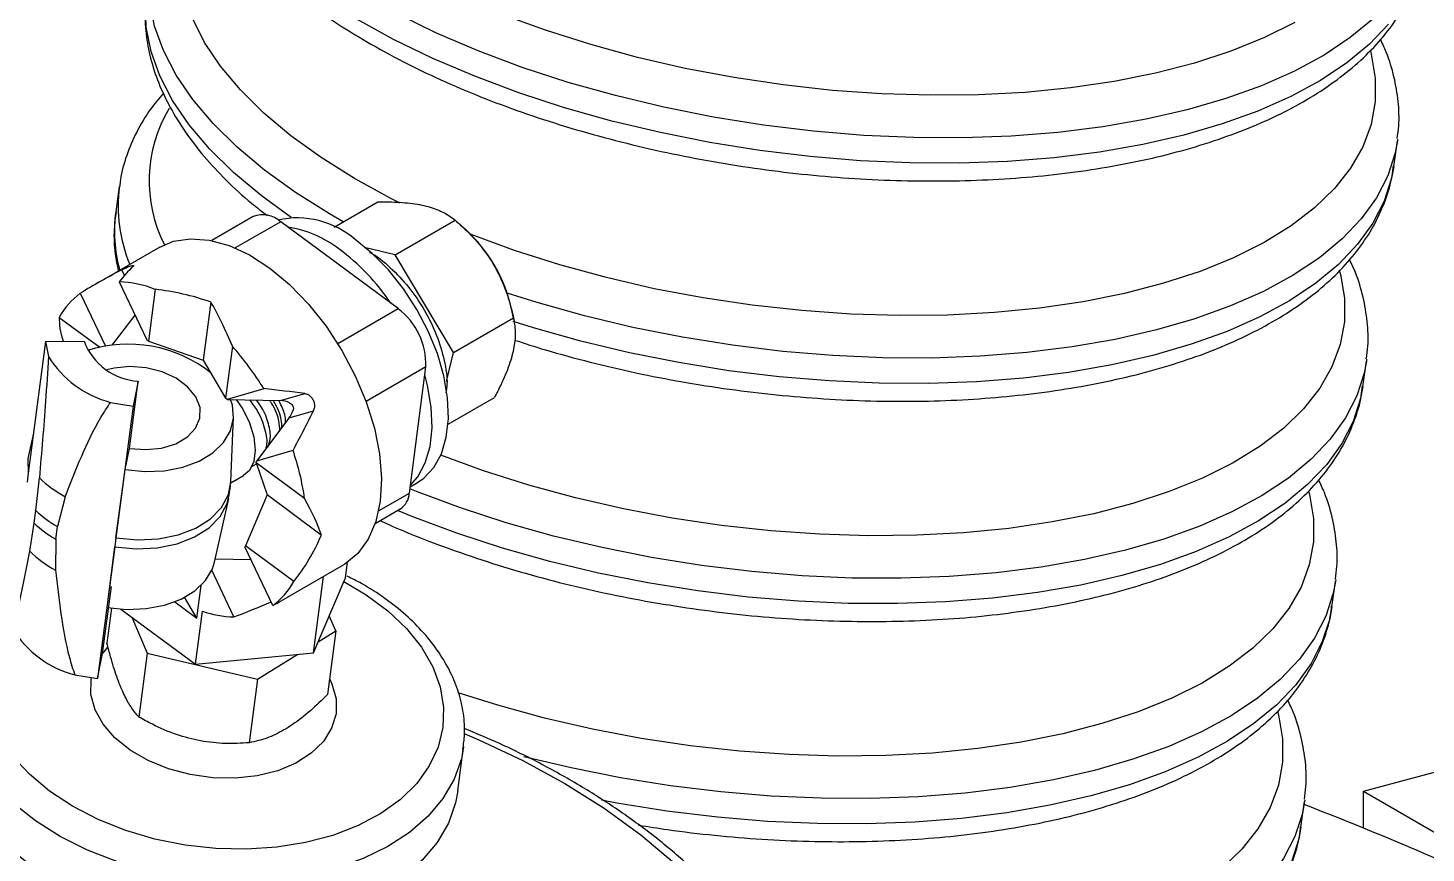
# Model space of a CAD drawing. Header units: millimetres. Extents: x 0 to 6631, y 0 to 4689.
# Drawn here: x 4650.7 to 4772.5, y 3758.3 to 3830.3 of the extents above; entities that cross this region are included whole.
import ezdxf

# ---------------------------------------------------------------- set-up
doc = ezdxf.new("R2010")
doc.units = ezdxf.units.MM
doc.header["$LTSCALE"] = 13
doc.layers.add('几何体', color=7, linetype='Continuous')

msp = doc.modelspace()

# ---------------------------------------------------------------- linework, layer by layer
at = {"layer": '几何体'}
for p, q in [((4769.7, 3818.19), (4770.01, 3820.41)), ((4770.03, 3820.58), (4770.01, 3820.41)), ((4658.65, 3816.45), (4658.34, 3814.24)), ((4677.36, 3812.9), (4681.17, 3815.1)), ((4670.31, 3813.82), (4666.7, 3811.73)), ((4672.71, 3813.36), (4668.75, 3811.08)), ((4682.95, 3805.79), (4672.71, 3813.36)), ((4682.67, 3810.49), (4687.9, 3813.51)), ((4688.74, 3812.77), (4688.11, 3813.33)), ((4662.17, 3811.15), (4656.55, 3807.9)), ((4662.17, 3811.15), (4663.36, 3811.66)), ((4682.67, 3810.49), (4680.13, 3811.09)), ((4687.76, 3801.96), (4682.67, 3810.49)), ((4658.64, 3808.12), (4661.04, 3803.06)), ((4659.11, 3808.69), (4658.87, 3809.18)), ((4655.25, 3807.13), (4657.44, 3802.52)), ((4661.77, 3807.48), (4661.18, 3802.96)), ((4666.62, 3806.36), (4665.96, 3801.29)), ((4677.68, 3802.74), (4682.95, 3805.79)), ((4653.42, 3805.03), (4656.94, 3802.42)), ((4658.04, 3802.6), (4660.02, 3805.21)), ((4687.76, 3801.96), (4692.99, 3804.98)), ((4693.03, 3804.81), (4692.86, 3805.63)), ((4652.22, 3802.93), (4650.72, 3791.45)), ((4652.22, 3802.93), (4655.58, 3802.95)), ((4652.22, 3802.93), (4652.47, 3801.61)), ((4661.18, 3802.96), (4661.04, 3803.06)), ((4661.18, 3802.96), (4665.96, 3801.29)), ((4668.5, 3802.51), (4667.9, 3797.98)), ((4665.96, 3801.29), (4667.9, 3797.98)), ((4687.17, 3799.45), (4687.76, 3801.96)), ((4767, 3798.99), (4767.31, 3801.2)), ((4767.33, 3801.38), (4767.31, 3801.2)), ((4666.46, 3800.43), (4666.39, 3800.39)), ((4685.36, 3800.71), (4680.15, 3797.7)), ((4683.92, 3789.71), (4685.36, 3800.71)), ((4659.53, 3793.6), (4660.3, 3799.47)), ((4660.3, 3799.47), (4659.85, 3797.29)), ((4671.23, 3798.81), (4668.05, 3797.88)), ((4672.7, 3797.77), (4674.82, 3798.39)), ((4657.88, 3797.61), (4659.85, 3797.29)), ((4659.85, 3797.29), (4658.35, 3785.81)), ((4668.05, 3797.88), (4667.9, 3797.98)), ((4668.05, 3797.88), (4672.7, 3797.77)), ((4687.29, 3795.71), (4691.34, 3798.05)), ((4668.36, 3790.68), (4668.6, 3796.35)), ((4673.43, 3796.23), (4670.6, 3792.49)), ((4675.55, 3796.85), (4673.43, 3796.23)), ((4651.17, 3794.92), (4650.74, 3792.98)), ((4659.15, 3791.75), (4659.53, 3793.6)), ((4670.19, 3792.02), (4670.61, 3792.26)), ((4670.58, 3792.33), (4670.6, 3792.49)), ((4674.79, 3789.22), (4670.58, 3792.33)), ((4670.58, 3792.33), (4671.52, 3789.54)), ((4673.78, 3793.42), (4670.6, 3792.49)), ((4650.72, 3791.45), (4650.62, 3790.66)), ((4651.37, 3788.19), (4651.68, 3791.05)), ((4658.35, 3785.81), (4659.15, 3791.75)), ((4668.36, 3790.59), (4669.48, 3791.23)), ((4668.23, 3789.56), (4668.34, 3790.35)), ((4683.99, 3790.26), (4684.63, 3790.63)), ((4653.92, 3789.39), (4653.26, 3786.79)), ((4666.95, 3783.69), (4668.18, 3789.23)), ((4671.52, 3789.54), (4669.64, 3785.12)), ((4676.25, 3786.05), (4671.52, 3789.54)), ((4681.24, 3788.16), (4683.92, 3789.71)), ((4651.22, 3787.09), (4651.37, 3788.19)), ((4680.94, 3787.06), (4683.12, 3788.32)), ((4650.84, 3784.64), (4651.22, 3787.09)), ((4653.11, 3785.69), (4653.26, 3786.79)), ((4653.11, 3785.69), (4653.08, 3782.99)), ((4658.25, 3785.02), (4656.74, 3773.53)), ((4657.58, 3779.72), (4658.25, 3785.02)), ((4658.35, 3785.81), (4658.25, 3785.02)), ((4669.62, 3784.96), (4669.64, 3785.12)), ((4672.02, 3779.9), (4669.62, 3784.96)), ((4673.85, 3782), (4669.64, 3785.12)), ((4670.13, 3783.88), (4667, 3783.95)), ((4668.63, 3778.91), (4666.7, 3782.97)), ((4672.55, 3780.19), (4678.17, 3783.44)), ((4678.36, 3782.33), (4678.54, 3783.67)), ((4657.19, 3775.71), (4657.96, 3781.57)), ((4665.39, 3778.81), (4665.77, 3781.65)), ((4675.56, 3775.79), (4676.43, 3782.43)), ((4675.56, 3775.79), (4678.36, 3782.33)), ((4764.31, 3779.79), (4764.62, 3782)), ((4764.64, 3782.17), (4764.62, 3782)), ((4663.48, 3780.23), (4665.39, 3778.81)), ((4665.39, 3778.81), (4664.33, 3780.62)), ((4657.97, 3779.66), (4657.57, 3776.63)), ((4658.78, 3779.58), (4665.28, 3774.78)), ((4659.73, 3778.88), (4661.08, 3775.74)), ((4665.28, 3774.78), (4665.89, 3779.41)), ((4677.51, 3777.69), (4676.94, 3779)), ((4675.97, 3776.74), (4677.51, 3777.69)), ((4677.51, 3777.69), (4676.78, 3772.13)), ((4656.74, 3773.53), (4657.19, 3775.71)), ((4661.08, 3775.74), (4660.35, 3770.18)), ((4661.08, 3775.74), (4670.69, 3773.49)), ((4665.28, 3774.78), (4675.56, 3775.79)), ((4670.69, 3773.49), (4674.2, 3775.65)), ((4654.77, 3773.85), (4656.74, 3773.53)), ((4670.69, 3773.49), (4669.96, 3767.93)), ((4767.05, 3763.7), (4786.55, 3768.97)), ((4688.14, 3763.73), (4688.64, 3767.57)), ((4688.64, 3767.57), (4688.62, 3767.39)), ((4767.05, 3760.49), (4767.05, 3763.7)), ((4767.05, 3763.7), (4786.5, 3752.48)), ((4761.61, 3760.58), (4761.92, 3762.8)), ((4761.95, 3762.97), (4761.92, 3762.8))]:
    msp.add_line(p, q, dxfattribs=at)
at = {"layer": '几何体', "flags": 128}
for points in [[(4683.11, 3814.99), (4682.3, 3815.4), (4679.14, 3817.13), (4676.23, 3818.96), (4673.59, 3820.86), (4671.24, 3822.83), (4669.2, 3824.86), (4667.47, 3826.92), (4666.08, 3829.01), (4665.03, 3831.11), (4664.33, 3833.21), (4663.98, 3835.29), (4663.98, 3837.33), (4664.35, 3839.33), (4665.06, 3841.27), (4665.69, 3842.46)], [(4678.16, 3813.36), (4676.95, 3814.06), (4674, 3815.92), (4671.31, 3817.86), (4668.92, 3819.87), (4666.82, 3821.93), (4665.05, 3824.03), (4663.6, 3826.15), (4662.49, 3828.29), (4661.72, 3830.43), (4661.31, 3832.55), (4661.24, 3834.64), (4661.34, 3835.66)], [(4673.63, 3813.74), (4671, 3815.64), (4668.6, 3817.65), (4666.51, 3819.71), (4664.73, 3821.81), (4663.29, 3823.94), (4662.18, 3826.08), (4661.41, 3828.21), (4661, 3830.33), (4660.93, 3832.42), (4661.03, 3833.44)], [(4767.89, 3831.07), (4765.91, 3829.43), (4763.62, 3827.9), (4761.04, 3826.5), (4758.18, 3825.23), (4755.06, 3824.1), (4751.7, 3823.13), (4748.13, 3822.31), (4744.36, 3821.65), (4740.43, 3821.16), (4736.35, 3820.84), (4732.16, 3820.69), (4727.87, 3820.71), (4723.53, 3820.9), (4719.15, 3821.26), (4714.77, 3821.8), (4710.41, 3822.49), (4706.1, 3823.35), (4701.87, 3824.36), (4697.75, 3825.52), (4693.76, 3826.83), (4689.93, 3828.26), (4686.29, 3829.82), (4682.85, 3831.49)], [(4761.08, 3830.75), (4758.43, 3829.43), (4755.51, 3828.24), (4752.34, 3827.2), (4748.94, 3826.32), (4745.33, 3825.6), (4741.54, 3825.04), (4737.59, 3824.65), (4733.52, 3824.43), (4729.34, 3824.39), (4725.09, 3824.52), (4720.8, 3824.82), (4716.5, 3825.29), (4712.21, 3825.93), (4707.96, 3826.74), (4703.79, 3827.7), (4699.72, 3828.81), (4695.78, 3830.06), (4691.99, 3831.45)], [(4769.24, 3830.6), (4767.58, 3828.86), (4765.6, 3827.21), (4763.31, 3825.68), (4760.73, 3824.28), (4757.86, 3823.01), (4754.75, 3821.89), (4751.39, 3820.91), (4747.82, 3820.09), (4744.05, 3819.44), (4740.12, 3818.95), (4736.04, 3818.62), (4731.85, 3818.47), (4727.56, 3818.49), (4723.22, 3818.69), (4718.84, 3819.05), (4714.46, 3819.58), (4710.1, 3820.28), (4705.79, 3821.14), (4701.56, 3822.15), (4697.44, 3823.31), (4693.45, 3824.61), (4689.62, 3826.05), (4685.98, 3827.6), (4682.54, 3829.27), (4679.33, 3831.04)], [(4767.66, 3828.28), (4767.74, 3827.98), (4768.09, 3825.9), (4768.08, 3823.85), (4767.72, 3821.85), (4767.01, 3819.91), (4765.94, 3818.04), (4764.54, 3816.26), (4762.8, 3814.58), (4760.75, 3813), (4758.39, 3811.55), (4755.74, 3810.22), (4752.82, 3809.04), (4749.64, 3808), (4746.24, 3807.12), (4742.63, 3806.39), (4738.84, 3805.84), (4734.9, 3805.45), (4730.82, 3805.23), (4726.65, 3805.19), (4722.4, 3805.32), (4718.11, 3805.62), (4713.8, 3806.09), (4709.51, 3806.73), (4705.26, 3807.53), (4701.09, 3808.49), (4697.02, 3809.61), (4693.08, 3810.86), (4689.3, 3812.25), (4689.28, 3812.26)], [(4770.01, 3820.41), (4769.82, 3819.37), (4769.17, 3817.38), (4768.19, 3815.46), (4766.86, 3813.62), (4765.2, 3811.87), (4763.22, 3810.22), (4760.92, 3808.7), (4758.34, 3807.29), (4755.48, 3806.03), (4752.36, 3804.9), (4749.01, 3803.93), (4745.43, 3803.11), (4741.67, 3802.45), (4737.73, 3801.96), (4733.66, 3801.64), (4729.46, 3801.48), (4725.18, 3801.5), (4720.83, 3801.7), (4716.46, 3802.06), (4712.07, 3802.59), (4707.71, 3803.29), (4703.4, 3804.15), (4699.18, 3805.16), (4695.05, 3806.32), (4692.44, 3807.15)], [(4769.7, 3818.19), (4769.5, 3817.16), (4768.86, 3815.17), (4767.88, 3813.24), (4766.55, 3811.4), (4764.89, 3809.65), (4762.9, 3808.01), (4760.61, 3806.48), (4758.03, 3805.08), (4755.17, 3803.81), (4752.05, 3802.69), (4748.7, 3801.71), (4745.12, 3800.89), (4741.36, 3800.23), (4737.42, 3799.74), (4733.35, 3799.42), (4729.15, 3799.27), (4724.87, 3799.29), (4720.52, 3799.48), (4716.15, 3799.85), (4711.76, 3800.38), (4707.4, 3801.08), (4703.09, 3801.93), (4698.86, 3802.95), (4694.74, 3804.11), (4692.96, 3804.67)], [(4663.36, 3811.66), (4664.86, 3811.89), (4666.49, 3811.77), (4668.21, 3811.29), (4669.98, 3810.47), (4671.75, 3809.32), (4673.48, 3807.88), (4675.13, 3806.17), (4676.66, 3804.25), (4678.03, 3802.15), (4679.21, 3799.94)], [(4684.63, 3790.63), (4685.19, 3791.01), (4686.06, 3791.94), (4686.72, 3793.14), (4687.14, 3794.58), (4687.32, 3796.22), (4687.24, 3798.02), (4686.92, 3799.92), (4686.36, 3801.87), (4685.57, 3803.82), (4684.58, 3805.72), (4683.41, 3807.52), (4682.1, 3809.16), (4680.69, 3810.61), (4679.2, 3811.81)], [(4764.97, 3809.07), (4765.05, 3808.77), (4765.39, 3806.7), (4765.39, 3804.65), (4765.03, 3802.65), (4764.31, 3800.71), (4763.25, 3798.84), (4761.84, 3797.06), (4760.11, 3795.38), (4758.05, 3793.8), (4755.69, 3792.35), (4753.04, 3791.02), (4750.12, 3789.84), (4746.95, 3788.8), (4743.55, 3787.91), (4739.94, 3787.19), (4736.15, 3786.63), (4732.2, 3786.24), (4728.13, 3786.03), (4723.95, 3785.98), (4719.7, 3786.11), (4715.41, 3786.41), (4711.11, 3786.89), (4706.82, 3787.53), (4702.57, 3788.33), (4698.4, 3789.29), (4694.33, 3790.4), (4690.39, 3791.66), (4686.67, 3793.02)], [(4767.31, 3801.2), (4767.12, 3800.17), (4766.48, 3798.18), (4765.49, 3796.26), (4764.16, 3794.41), (4762.5, 3792.67), (4760.52, 3791.02), (4758.23, 3789.49), (4755.65, 3788.09), (4752.79, 3786.82), (4749.67, 3785.7), (4746.31, 3784.72), (4742.74, 3783.9), (4738.97, 3783.25), (4735.04, 3782.75), (4730.96, 3782.43), (4726.77, 3782.28), (4722.48, 3782.3), (4718.14, 3782.49), (4713.76, 3782.86), (4709.38, 3783.39), (4705.02, 3784.09), (4700.71, 3784.95), (4696.48, 3785.96), (4692.36, 3787.12), (4688.37, 3788.42), (4684.54, 3789.85), (4683.97, 3790.09)], [(4659.53, 3793.6), (4660.96, 3793.5), (4662.33, 3793.63), (4663.57, 3794.01), (4664.58, 3794.6), (4665.3, 3795.36), (4665.67, 3796.23), (4665.68, 3797.17), (4665.31, 3798.11), (4664.6, 3798.98), (4663.6, 3799.72), (4662.37, 3800.28), (4660.99, 3800.64), (4659.57, 3800.75), (4658.19, 3800.61), (4657.55, 3800.46)], [(4679.21, 3799.94), (4680.16, 3797.66), (4680.87, 3795.37), (4681.32, 3793.13), (4681.49, 3790.99), (4681.38, 3789.01), (4680.99, 3787.23), (4680.34, 3785.69), (4679.44, 3784.45), (4678.31, 3783.52), (4678.17, 3783.44)], [(4684.01, 3790.4), (4684.65, 3791.12), (4685.3, 3792.33), (4685.73, 3793.77), (4685.9, 3795.41), (4685.83, 3797.2), (4685.5, 3799.1), (4685.27, 3800.02)], [(4767, 3798.99), (4766.81, 3797.96), (4766.17, 3795.96), (4765.18, 3794.04), (4763.85, 3792.2), (4762.19, 3790.45), (4760.21, 3788.81), (4757.92, 3787.28), (4755.34, 3785.88), (4752.48, 3784.61), (4749.36, 3783.48), (4746, 3782.51), (4742.43, 3781.69), (4738.66, 3781.03), (4734.73, 3780.54), (4730.65, 3780.22), (4726.46, 3780.07), (4722.17, 3780.09), (4717.83, 3780.28), (4713.45, 3780.64), (4709.07, 3781.18), (4704.71, 3781.87), (4700.4, 3782.73), (4696.17, 3783.74), (4692.05, 3784.9), (4688.06, 3786.2), (4684.23, 3787.64), (4682.89, 3788.19)], [(4659.15, 3791.75), (4660.88, 3791.59), (4662.58, 3791.66), (4664.18, 3791.97), (4665.61, 3792.5), (4666.81, 3793.22), (4667.73, 3794.11), (4668.34, 3795.13), (4668.6, 3796.24), (4668.5, 3797.38), (4668.35, 3797.87)], [(4668.82, 3797.86), (4669.4, 3797.02), (4669.99, 3795.83), (4670.37, 3794.62), (4670.49, 3793.46), (4670.36, 3792.46), (4669.98, 3791.68), (4669.48, 3791.23)], [(4650.74, 3792.98), (4650.69, 3792.68), (4650.72, 3791.45)], [(4658.35, 3785.81), (4660.22, 3785.63), (4662.06, 3785.73), (4663.78, 3786.07), (4665.32, 3786.66), (4666.59, 3787.47), (4667.55, 3788.45), (4668.15, 3789.57), (4668.36, 3790.68)], [(4762.27, 3789.87), (4762.35, 3789.57), (4762.7, 3787.49), (4762.69, 3785.45), (4762.33, 3783.45), (4761.62, 3781.51), (4760.55, 3779.64), (4759.15, 3777.86), (4757.41, 3776.17), (4755.36, 3774.6), (4753, 3773.14), (4750.35, 3771.82), (4747.43, 3770.63), (4744.25, 3769.6), (4740.85, 3768.71), (4737.24, 3767.99), (4733.45, 3767.43), (4729.51, 3767.04), (4725.43, 3766.82), (4721.26, 3766.78), (4717.01, 3766.91), (4712.72, 3767.21), (4708.41, 3767.68), (4704.12, 3768.32), (4699.87, 3769.13), (4695.7, 3770.09), (4691.63, 3771.2), (4688.16, 3772.3)], [(4658.25, 3785.02), (4660.12, 3784.85), (4661.95, 3784.94), (4663.68, 3785.29), (4665.21, 3785.88), (4666.49, 3786.68), (4667.45, 3787.67), (4668.05, 3788.79), (4668.23, 3789.56)], [(4657.58, 3779.72), (4659.3, 3779.56), (4661, 3779.63), (4662.6, 3779.94), (4664.03, 3780.47), (4665.24, 3781.19), (4666.16, 3782.09), (4666.76, 3783.11), (4666.95, 3783.69)], [(4678.22, 3781.99), (4680.17, 3780.84), (4682.06, 3779.44), (4683.67, 3777.91), (4684.98, 3776.27), (4685.97, 3774.56), (4686.62, 3772.8), (4686.91, 3771.02), (4686.85, 3769.26), (4686.43, 3767.55), (4685.66, 3765.91), (4684.56, 3764.39), (4683.14, 3762.99), (4681.43, 3761.76), (4679.46, 3760.71), (4677.26, 3759.86), (4674.88, 3759.23), (4672.36, 3758.82), (4669.73, 3758.65), (4667.06, 3758.71), (4664.38, 3759.01), (4661.75, 3759.54), (4659.21, 3760.29), (4656.8, 3761.25), (4654.57, 3762.4), (4652.57, 3763.72), (4650.81, 3765.19), (4649.35, 3766.78)], [(4764.62, 3782), (4764.43, 3780.97), (4763.78, 3778.98), (4762.8, 3777.05), (4761.47, 3775.21), (4759.81, 3773.46), (4757.83, 3771.82), (4755.54, 3770.29), (4752.95, 3768.89), (4750.09, 3767.62), (4746.97, 3766.49), (4743.62, 3765.52), (4740.04, 3764.7), (4736.28, 3764.04), (4732.34, 3763.55), (4728.27, 3763.23), (4724.07, 3763.08), (4719.79, 3763.1), (4715.45, 3763.29), (4711.07, 3763.66), (4706.68, 3764.19), (4702.32, 3764.88), (4698.02, 3765.74), (4693.91, 3766.72)], [(4764.31, 3779.79), (4764.12, 3778.75), (4763.47, 3776.76), (4762.49, 3774.84), (4761.16, 3773), (4759.5, 3771.25), (4757.51, 3769.6), (4755.22, 3768.08), (4752.64, 3766.67), (4749.78, 3765.4), (4746.66, 3764.28), (4743.31, 3763.3), (4739.73, 3762.48), (4735.97, 3761.83), (4732.03, 3761.34), (4727.96, 3761.01), (4723.76, 3760.86), (4719.48, 3760.88), (4715.13, 3761.08), (4710.76, 3761.44), (4706.37, 3761.97), (4702.01, 3762.67), (4700.66, 3762.92)], [(4657.19, 3775.72), (4657.29, 3775.84), (4657.66, 3776.26)], [(4676.96, 3773.54), (4677.18, 3773.07), (4677.54, 3771.76), (4677.53, 3770.46), (4677.15, 3769.2), (4676.43, 3768.05), (4675.37, 3767.02), (4674.03, 3766.16), (4672.45, 3765.5), (4670.67, 3765.06), (4668.77, 3764.85), (4666.8, 3764.89), (4664.83, 3765.16), (4662.93, 3765.67), (4661.16, 3766.39), (4659.59, 3767.3), (4658.26, 3768.36), (4657.23, 3769.55), (4656.53, 3770.82), (4656.17, 3772.13), (4656.19, 3773.43), (4656.22, 3773.62)], [(4759.58, 3770.67), (4759.66, 3770.37), (4760.01, 3768.29), (4760, 3766.24), (4759.64, 3764.24), (4758.92, 3762.3), (4757.86, 3760.44), (4756.45, 3758.65), (4754.72, 3756.97), (4752.66, 3755.39), (4750.3, 3753.94), (4747.65, 3752.62), (4744.73, 3751.43), (4741.56, 3750.39), (4738.16, 3749.51), (4734.55, 3748.78), (4730.76, 3748.23), (4726.81, 3747.84), (4722.74, 3747.62), (4718.56, 3747.58), (4716.41, 3747.62)], [(4688.76, 3768.71), (4689.97, 3768.19), (4693.81, 3766.38), (4697.46, 3764.38), (4700.9, 3762.22), (4704.09, 3759.9), (4707.03, 3757.44)], [(4688.62, 3767.39), (4688.45, 3766.53), (4687.82, 3764.76), (4686.85, 3763.08), (4685.55, 3761.53), (4683.94, 3760.12), (4682.04, 3758.88), (4679.89, 3757.83), (4677.52, 3756.99), (4674.98, 3756.37), (4672.3, 3755.98), (4669.52, 3755.83), (4666.7, 3755.91), (4663.88, 3756.24), (4661.1, 3756.8), (4658.42, 3757.58), (4655.87, 3758.58), (4653.5, 3759.77), (4651.34, 3761.13), (4649.44, 3762.65)], [(4688.14, 3763.73), (4687.94, 3762.69), (4687.32, 3760.92), (4686.35, 3759.25), (4685.05, 3757.69), (4683.43, 3756.29), (4681.54, 3755.05), (4679.39, 3754), (4677.02, 3753.16), (4674.48, 3752.54), (4671.8, 3752.15), (4669.02, 3751.99), (4666.2, 3752.08), (4663.38, 3752.41), (4660.6, 3752.97), (4657.92, 3753.75), (4655.37, 3754.75), (4653, 3755.94), (4650.84, 3757.3), (4648.94, 3758.82)], [(4761.92, 3762.8), (4761.73, 3761.76), (4761.09, 3759.77), (4760.1, 3757.85), (4758.77, 3756.01), (4757.11, 3754.26), (4755.13, 3752.62), (4752.84, 3751.09), (4750.26, 3749.69), (4747.4, 3748.42), (4744.28, 3747.29), (4740.92, 3746.32), (4737.35, 3745.5), (4733.58, 3744.84), (4729.65, 3744.35), (4725.57, 3744.03), (4721.38, 3743.87), (4718.53, 3743.87)], [(4761.61, 3760.58), (4761.42, 3759.55), (4760.78, 3757.56), (4759.79, 3755.63), (4758.46, 3753.79), (4756.8, 3752.04), (4754.82, 3750.4), (4752.53, 3748.87), (4749.95, 3747.47), (4747.09, 3746.2), (4743.97, 3745.08), (4740.61, 3744.1), (4737.04, 3743.28), (4733.27, 3742.62), (4729.34, 3742.13), (4725.26, 3741.81), (4721.07, 3741.66), (4719.48, 3741.65)]]:
    msp.add_lwpolyline(points, dxfattribs=at)
at = {"layer": '几何体'}
for centre, radius, start, end in [((4673.63, 3816.92), 12.38, 149.2298, 206.7207), ((4671.82, 3814.75), 13.28, 172.6076, 202.6399), ((4670.91, 3812.53), 12.69, 172.2506, 195.5022), ((4671.15, 3811.72), 2.26, 46.6254, 111.7524), ((4674.15, 3806.02), 7.68, 48.9021, 102.5672), ((4671.78, 3803.09), 9.93, 52.8097, 80.9502), ((4679.84, 3802.87), 13.31, 11.9623, 48.0323), ((4666.36, 3795.54), 19.22, 33.8948, 53.531), ((4658.42, 3799.11), 9.01, 68.1322, 88.5908), ((4658.73, 3802.24), 6, 125.4627, 152.3227), ((4679.33, 3800.96), 6.03, 357.5981, 53.1237), ((4660.59, 3804.8), 5.34, 200.2114, 266.8169), ((4659.41, 3790.94), 11.75, 52.0457, 107.5151), ((4648.59, 3784.91), 26.57, 31.5425, 41.4716), ((4660.18, 3806.38), 9.06, 211.7277, 255.3006), ((4652.95, 3786.2), 22.05, 7.868, 19.1121), ((4658.83, 3798.39), 10.25, 225.6999, 241.3284), ((4682.16, 3789.79), 1.76, 302.8776, 357.3087), ((4658.47, 3795.81), 10.42, 227.0332, 239.9951), ((4658.32, 3794.71), 10.42, 227.0332, 239.9951), ((4658, 3791.98), 10.25, 225.6999, 241.3284), ((4668.53, 3784.79), 6, 305.4627, 332.3227), ((4668.81, 3787.65), 8.74, 250.4565, 268.7867), ((4657.07, 3782.62), 9.06, 211.7277, 255.3006), ((4649.15, 3471.43), 312.18, 64.0328, 68.8303)]:
    msp.add_arc(centre, radius, start, end, dxfattribs=at)
for centre, major_axis, ratio, start_param, end_param in [((4667.17, 3795.56), (-2.09, 16.49), 0.713448, 0.484384, 0.619381), ((4667.17, 3795.56), (27.85, 13.62), 0.512738, 1.618105, 1.753102), ((4665.05, 3794.33), (14.9, -8.61), 0.676201, 1.844843, 2.149536), ((4665.05, 3794.33), (-3.66, 16.26), 0.343544, 5.160179, 5.464871), ((4665.05, 3794.33), (-11.09, 12.03), 0.292249, 0.275544, 0.544753), ((4667.17, 3795.56), (27.21, -2.45), 0.133146, 1.29788, 1.432878), ((4673.18, 3796.93), (1.18, -0.53), 0.55003, 1.553936, 2.222946), ((4673.18, 3796.93), (0.5, 1.11), 0.465545, 4.254451, 4.923461), ((4667.17, 3795.56), (13.82, 25.17), 0.238002, 4.758083, 4.89308), ((4665.05, 3794.33), (-11.09, 12.03), 0.292249, 3.721829, 4.026522), ((4665.05, 3794.33), (-0.01, 16.92), 0.759422, 3.895389, 4.200081), ((4667.17, 3795.56), (27.85, 13.62), 0.512738, 4.517462, 4.630988), ((4667.17, 3795.56), (-2.09, 16.49), 0.713448, 3.383741, 3.432813)]:
    msp.add_ellipse(centre, major_axis=major_axis, ratio=ratio, start_param=start_param, end_param=end_param, dxfattribs=at)
for points, knots in [([(4663.76, 3852.65), (4663.69, 3852.14), (4663.53, 3850.92), (4663.64, 3848.96), (4664.03, 3846.81), (4664.73, 3844.65), (4665.75, 3842.5), (4667.07, 3840.37), (4668.7, 3838.25), (4670.62, 3836.18), (4672.83, 3834.17), (4675.31, 3832.22), (4678.03, 3830.36), (4680.98, 3828.59), (4684.13, 3826.92), (4687.48, 3825.35), (4690.99, 3823.9), (4694.66, 3822.58), (4698.45, 3821.37), (4702.36, 3820.31), (4706.35, 3819.37), (4710.4, 3818.59), (4714.5, 3817.94), (4718.62, 3817.45), (4722.73, 3817.11), (4726.82, 3816.93), (4730.86, 3816.9), (4734.82, 3817.03), (4738.7, 3817.31), (4742.45, 3817.75), (4746.08, 3818.35), (4749.55, 3819.1), (4752.85, 3820.01), (4755.95, 3821.07), (4758.85, 3822.27), (4761.53, 3823.63), (4763.95, 3825.13), (4766.12, 3826.77), (4767.99, 3828.54), (4769.56, 3830.43), (4770.81, 3832.41), (4771.71, 3834.47), (4772.23, 3836.16), (4772.33, 3837.18), (4772.36, 3837.49)], [0, 0, 0, 0, 0.016482, 0.03906, 0.061741, 0.084733, 0.108165, 0.132067, 0.156376, 0.180972, 0.205728, 0.230545, 0.255346, 0.280103, 0.304807, 0.329457, 0.354057, 0.378615, 0.403139, 0.427634, 0.452108, 0.476569, 0.501021, 0.525472, 0.549926, 0.574389, 0.598867, 0.623367, 0.647896, 0.672462, 0.697072, 0.721736, 0.746461, 0.771252, 0.796111, 0.821029, 0.845975, 0.870865, 0.895589, 0.92, 0.943961, 0.967406, 0.990385, 1, 1, 1, 1]), ([(4661.06, 3833.45), (4660.99, 3832.93), (4660.83, 3831.72), (4660.94, 3829.76), (4661.33, 3827.6), (4662.04, 3825.45), (4663.05, 3823.3), (4664.37, 3821.16), (4666, 3819.05), (4667.93, 3816.98), (4669.78, 3815.26), (4671.07, 3814.27), (4671.53, 3813.91)], [0, 0, 0, 0, 0.075155, 0.178108, 0.281534, 0.386376, 0.493225, 0.602217, 0.713062, 0.825216, 0.938103, 1, 1, 1, 1]), ([(4769.99, 3820.62), (4770.05, 3820.98), (4770.2, 3822.05), (4770.12, 3823.86), (4769.76, 3826.01), (4769.22, 3827.83), (4768.71, 3828.9), (4768.53, 3829.28)], [0, 0, 0, 0, 0.127667, 0.37252, 0.618229, 0.8671, 1, 1, 1, 1]), ([(4662.5, 3824.58), (4662.11, 3824.12), (4661.2, 3823.04), (4660.12, 3821.22), (4659.26, 3819.16), (4658.78, 3817.56), (4658.7, 3816.65), (4658.68, 3816.46)], [0, 0, 0, 0, 0.189934, 0.443405, 0.691402, 0.934582, 1, 1, 1, 1]), ([(4693.08, 3803.05), (4693.98, 3802.76), (4696.13, 3802.06), (4699.67, 3801.11), (4703.65, 3800.17), (4707.71, 3799.38), (4711.81, 3798.74), (4715.92, 3798.25), (4720.04, 3797.91), (4724.12, 3797.72), (4728.16, 3797.69), (4732.13, 3797.82), (4736, 3798.11), (4739.76, 3798.55), (4743.38, 3799.15), (4746.85, 3799.9), (4750.15, 3800.81), (4753.26, 3801.86), (4756.16, 3803.07), (4758.83, 3804.43), (4761.26, 3805.93), (4763.42, 3807.57), (4765.3, 3809.34), (4766.86, 3811.23), (4768.11, 3813.21), (4769.01, 3815.26), (4769.53, 3816.96), (4769.64, 3817.98), (4769.67, 3818.28)], [0, 0, 0, 0, 0.0283867, 0.0682619, 0.1081032, 0.1479215, 0.187727, 0.2275299, 0.2673384, 0.3071609, 0.347008, 0.3868907, 0.4268206, 0.4668102, 0.5068728, 0.547022, 0.5872706, 0.627628, 0.6680957, 0.708659, 0.7492667, 0.7897855, 0.8300321, 0.8697698, 0.9087756, 0.9469417, 0.9843483, 1, 1, 1, 1]), ([(4658.37, 3814.24), (4658.3, 3813.73), (4658.14, 3812.51), (4658.21, 3810.77), (4658.46, 3809.56), (4658.57, 3809.07)], [0, 0, 0, 0, 0.300439, 0.712009, 1, 1, 1, 1]), ([(4681.17, 3815.1), (4681.81, 3815.1), (4683.11, 3815.09), (4684.85, 3814.89), (4686.31, 3814.49), (4687.28, 3814), (4687.73, 3813.64), (4687.9, 3813.51)], [0, 0, 0, 0, 0.213245, 0.431498, 0.645486, 0.868042, 1, 1, 1, 1]), ([(4687.9, 3813.51), (4688.25, 3813.2), (4689.11, 3812.43), (4690.37, 3811.02), (4691.53, 3809.27), (4692.34, 3807.4), (4692.77, 3805.97), (4692.95, 3805.16), (4692.99, 3804.98)], [0, 0, 0, 0, 0.136843, 0.346229, 0.555177, 0.749713, 0.944655, 1, 1, 1, 1]), ([(4680.45, 3810.69), (4680.47, 3810.68), (4681.08, 3810.41), (4682.28, 3809.39), (4683.9, 3807.7), (4685.3, 3805.66), (4686.36, 3803.46), (4687.01, 3801.26), (4687.27, 3799.53), (4687.15, 3798.69), (4687.11, 3798.45)], [0, 0, 0, 0, 0.0068619, 0.1609269, 0.3149919, 0.4716274, 0.6256925, 0.7797575, 0.936393, 1, 1, 1, 1]), ([(4658.87, 3809.18), (4658.98, 3809.23), (4659.18, 3809.33), (4659.46, 3809.46), (4659.7, 3809.54), (4659.85, 3809.57), (4659.92, 3809.55), (4659.87, 3809.49), (4659.84, 3809.46)], [0, 0, 0, 0, 0.163826, 0.327654, 0.491393, 0.654851, 0.818278, 1, 1, 1, 1]), ([(4767.3, 3801.41), (4767.35, 3801.78), (4767.51, 3802.85), (4767.42, 3804.66), (4767.06, 3806.81), (4766.53, 3808.62), (4766.02, 3809.7), (4765.84, 3810.07)], [0, 0, 0, 0, 0.127667, 0.37252, 0.618229, 0.8671, 1, 1, 1, 1]), ([(4692.99, 3804.98), (4693.06, 3804.61), (4693.19, 3803.86), (4693.09, 3802.48), (4692.66, 3800.88), (4692.02, 3799.37), (4691.53, 3798.41), (4691.34, 3798.05)], [0, 0, 0, 0, 0.213245, 0.431498, 0.645486, 0.868042, 1, 1, 1, 1]), ([(4652.47, 3801.61), (4652.39, 3800.3), (4652.17, 3796.65), (4651.87, 3793.24), (4651.68, 3791.05)], [0, 0, 0, 0, 0.358563, 1, 1, 1, 1]), ([(4674.82, 3798.39), (4674.91, 3798.36), (4675.1, 3798.32), (4675.35, 3798.12), (4675.54, 3797.84), (4675.65, 3797.52), (4675.66, 3797.16), (4675.59, 3796.96), (4675.55, 3796.85)], [0, 0, 0, 0, 0.163826, 0.327654, 0.491393, 0.654851, 0.818278, 1, 1, 1, 1]), ([(4681.37, 3787.31), (4681.62, 3787.2), (4682.98, 3786.56), (4685.61, 3785.5), (4689.27, 3784.17), (4693.07, 3782.97), (4696.97, 3781.9), (4700.96, 3780.97), (4705.01, 3780.18), (4709.11, 3779.54), (4713.23, 3779.04), (4717.34, 3778.7), (4721.43, 3778.52), (4725.47, 3778.49), (4729.43, 3778.62), (4733.31, 3778.9), (4737.06, 3779.35), (4740.69, 3779.94), (4744.16, 3780.7), (4747.46, 3781.6), (4750.56, 3782.66), (4753.46, 3783.87), (4756.14, 3785.22), (4758.56, 3786.72), (4760.73, 3788.36), (4762.6, 3790.14), (4764.17, 3792.02), (4765.42, 3794), (4766.32, 3796.06), (4766.84, 3797.76), (4766.94, 3798.78), (4766.97, 3799.08)], [0, 0, 0, 0, 0.008126, 0.044516, 0.080842, 0.117117, 0.153351, 0.189554, 0.225736, 0.261906, 0.298074, 0.334247, 0.370433, 0.406641, 0.442882, 0.479165, 0.515503, 0.551907, 0.588389, 0.624962, 0.661634, 0.698406, 0.735265, 0.772164, 0.808983, 0.845554, 0.881663, 0.917106, 0.951787, 0.985778, 1, 1, 1, 1]), ([(4653.92, 3789.39), (4654.38, 3790.56), (4655.32, 3792.89), (4656.6, 3795.66), (4657.59, 3797.17), (4657.88, 3797.61)], [0, 0, 0, 0, 0.415167, 0.831259, 1, 1, 1, 1]), ([(4671.41, 3793.56), (4671.44, 3793.65), (4671.6, 3794.09), (4671.39, 3795.28), (4670.87, 3796.71), (4670.26, 3797.51), (4670.02, 3797.83)], [0, 0, 0, 0, 0.087072, 0.429197, 0.773648, 1, 1, 1, 1]), ([(4671.58, 3793.72), (4671.68, 3793.95), (4671.89, 3794.48), (4671.7, 3795.73), (4671.25, 3796.95), (4670.76, 3797.6), (4670.59, 3797.82)], [0, 0, 0, 0, 0.232857, 0.53778, 0.844781, 1, 1, 1, 1]), ([(4672.63, 3795.18), (4672.62, 3795.44), (4672.57, 3796.17), (4672.2, 3797.15), (4671.8, 3797.71), (4671.75, 3797.79)], [0, 0, 0, 0, 0.322957, 0.909643, 1, 1, 1, 1]), ([(4672.82, 3795.43), (4672.81, 3795.65), (4672.76, 3796.33), (4672.43, 3797.23), (4672.06, 3797.75), (4672.04, 3797.78)], [0, 0, 0, 0, 0.300285, 0.954911, 1, 1, 1, 1]), ([(4673.14, 3795.85), (4673.13, 3796.08), (4673.1, 3796.66), (4672.78, 3797.31), (4672.59, 3797.71)], [0, 0, 0, 0, 0.400607, 1, 1, 1, 1]), ([(4673.49, 3797.57), (4673.54, 3797.54), (4673.64, 3797.49), (4673.75, 3797.36), (4673.81, 3797.21), (4673.83, 3797.06), (4673.8, 3796.98), (4673.79, 3796.93)], [0, 0, 0, 0, 0.213614, 0.427878, 0.626448, 0.816251, 1, 1, 1, 1]), ([(4764.61, 3782.21), (4764.66, 3782.58), (4764.81, 3783.65), (4764.73, 3785.46), (4764.37, 3787.61), (4763.83, 3789.42), (4763.32, 3790.5), (4763.14, 3790.87)], [0, 0, 0, 0, 0.127667, 0.37252, 0.618229, 0.8671, 1, 1, 1, 1]), ([(4649.36, 3777.86), (4649.54, 3778.58), (4650.06, 3780.59), (4650.53, 3783.06), (4650.84, 3784.64)], [0, 0, 0, 0, 0.358563, 1, 1, 1, 1]), ([(4653.08, 3782.99), (4653.23, 3781.72), (4653.53, 3779.19), (4654.04, 3776.13), (4654.6, 3774.36), (4654.77, 3773.85)], [0, 0, 0, 0, 0.415167, 0.831259, 1, 1, 1, 1]), ([(4688.58, 3767.37), (4688.64, 3767.8), (4688.79, 3768.83), (4688.67, 3770.49), (4688.26, 3772.32), (4687.53, 3774.11), (4686.52, 3775.86), (4685.21, 3777.53), (4683.64, 3779.1), (4681.81, 3780.54), (4680.1, 3781.67), (4678.93, 3782.25), (4678.51, 3782.45)], [0, 0, 0, 0, 0.0740187, 0.1790267, 0.2842086, 0.390322, 0.4977964, 0.606661, 0.7166366, 0.8273197, 0.9383462, 1, 1, 1, 1]), ([(4703.9, 3760.75), (4704.74, 3760.62), (4706.94, 3760.26), (4710.54, 3759.85), (4714.65, 3759.5), (4718.73, 3759.32), (4722.77, 3759.29), (4726.74, 3759.42), (4730.61, 3759.7), (4734.37, 3760.14), (4737.99, 3760.74), (4741.46, 3761.49), (4744.76, 3762.4), (4747.87, 3763.46), (4750.77, 3764.66), (4753.44, 3766.02), (4755.87, 3767.52), (4758.03, 3769.16), (4759.91, 3770.93), (4761.47, 3772.82), (4762.72, 3774.8), (4763.62, 3776.86), (4764.14, 3778.56), (4764.25, 3779.58), (4764.28, 3779.88)], [0, 0, 0, 0, 0.0293, 0.076866, 0.124439, 0.172028, 0.219647, 0.267309, 0.315027, 0.362816, 0.410692, 0.458672, 0.506771, 0.555, 0.603361, 0.651835, 0.700363, 0.748785, 0.796881, 0.84437, 0.890983, 0.936593, 0.981296, 1, 1, 1, 1]), ([(4660.35, 3770.18), (4660.3, 3770.24), (4660.05, 3770.52), (4659.59, 3771.13), (4659, 3772.21), (4658.42, 3773.66), (4657.94, 3775.19), (4657.68, 3776.22), (4657.57, 3776.63)], [0, 0, 0, 0, 0.055345, 0.250287, 0.444823, 0.653771, 0.863157, 1, 1, 1, 1]), ([(4676.78, 3772.13), (4676.29, 3771.65), (4675.29, 3770.68), (4673.75, 3769.48), (4672.22, 3768.59), (4670.96, 3768.14), (4670.23, 3767.99), (4669.96, 3767.93)], [0, 0, 0, 0, 0.213245, 0.431498, 0.645486, 0.868042, 1, 1, 1, 1]), ([(4761.91, 3763.01), (4761.96, 3763.38), (4762.12, 3764.44), (4762.04, 3766.25), (4761.67, 3768.4), (4761.14, 3770.22), (4760.63, 3771.29), (4760.45, 3771.67)], [0, 0, 0, 0, 0.127667, 0.37252, 0.618229, 0.8671, 1, 1, 1, 1]), ([(4669.96, 3767.93), (4669.27, 3767.89), (4667.89, 3767.82), (4665.74, 3768.04), (4663.58, 3768.61), (4661.79, 3769.38), (4660.74, 3769.97), (4660.35, 3770.18)], [0, 0, 0, 0, 0.213245, 0.431498, 0.645486, 0.868042, 1, 1, 1, 1]), ([(4721.32, 3727.18), (4721.41, 3727.8), (4721.63, 3729.39), (4721.63, 3731.98), (4721.36, 3734.93), (4720.77, 3737.88), (4719.87, 3740.82), (4718.67, 3743.72), (4717.16, 3746.58), (4715.36, 3749.39), (4713.27, 3752.11), (4710.91, 3754.75), (4708.29, 3757.28), (4705.42, 3759.69), (4702.32, 3761.97), (4699, 3764.1), (4695.49, 3766.08), (4692.06, 3767.78), (4689.73, 3768.75), (4688.7, 3769.18)], [0, 0, 0, 0, 0.038189, 0.097745, 0.157331, 0.217062, 0.277029, 0.337288, 0.397855, 0.458713, 0.519822, 0.581127, 0.642573, 0.70411, 0.765699, 0.827308, 0.888912, 0.950499, 1, 1, 1, 1]), ([(4720.04, 3740.11), (4720.05, 3740.11), (4721.4, 3740.1), (4724.04, 3740.23), (4727.92, 3740.5), (4731.67, 3740.94), (4735.3, 3741.54), (4738.77, 3742.29), (4742.07, 3743.2), (4745.18, 3744.25), (4748.07, 3745.46), (4750.75, 3746.82), (4753.17, 3748.32), (4755.34, 3749.96), (4757.21, 3751.73), (4758.78, 3753.62), (4760.03, 3755.6), (4760.93, 3757.65), (4761.45, 3759.35), (4761.55, 3760.37), (4761.58, 3760.67)], [0, 0, 0, 0, 0.000388, 0.061441, 0.122566, 0.183783, 0.245112, 0.306573, 0.368186, 0.429966, 0.491915, 0.55401, 0.616173, 0.6782, 0.73981, 0.800641, 0.860352, 0.918777, 0.97604, 1, 1, 1, 1])]:
    msp.add_open_spline(points, degree=3, knots=knots, dxfattribs=at)

doc.saveas('drawing.dxf')
